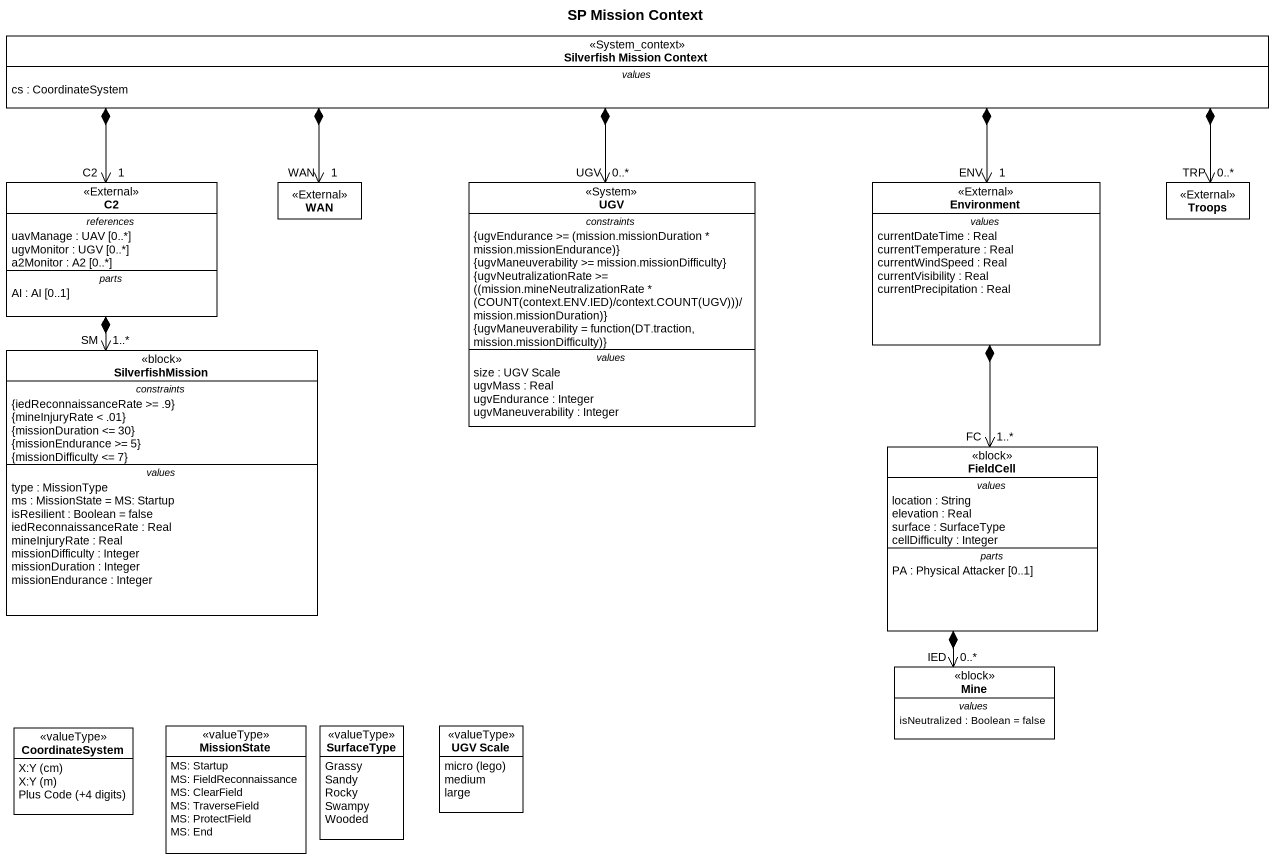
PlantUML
@startuml
title SP Mission Context
hide circle
hide empty members
class "Silverfish Mission Context" as Silverfish_Mission_Context <<System_context>> {
  -- values --
  cs : CoordinateSystem
}
class C2 <<External>> {
  -- references --
  uavManage : UAV [0..*]
  ugvMonitor : UGV [0..*]
  a2Monitor : A2 [0..*]
  -- parts --
  AI : AI [0..1]
}
class WAN <<External>>
class UGV <<System>> {
  -- constraints --
  {field} {ugvEndurance >= (mission.missionDuration * mission.missionEndurance)}
  {ugvManeuverability >= mission.missionDifficulty}
  {field} {ugvNeutralizationRate >= ((mission.mineNeutralizationRate * (COUNT(context.ENV.IED)/context.COUNT(UGV)))/mission.missionDuration)}
  {field} {ugvManeuverability = function(DT.traction, mission.missionDifficulty)}
  -- values --
  size : UGV Scale
  ugvMass : Real
  ugvEndurance : Integer
  ugvManeuverability : Integer
}
class Environment <<External>> {
  -- values --
  currentDateTime : Real
  currentTemperature : Real
  currentWindSpeed : Real
  currentVisibility : Real
  currentPrecipitation : Real
}
class Troops <<External>>
class SilverfishMission <<block>> {
  -- constraints --
  {iedReconnaissanceRate >= .9}
  {mineInjuryRate < .01}
  {missionDuration <= 30}
  {missionEndurance >= 5}
  {missionDifficulty <= 7}
  -- values --
  type : MissionType
  ms : MissionState = MS: Startup
  isResilient : Boolean = false
  iedReconnaissanceRate : Real
  mineInjuryRate : Real
  missionDifficulty : Integer
  missionDuration : Integer
  missionEndurance : Integer
}
class FieldCell <<block>> {
  -- values --
  location : String
  elevation : Real
  surface : SurfaceType
  cellDifficulty : Integer
  -- parts --
  PA : Physical Attacker [0..1]
}
class Mine <<block>> {
  -- values --
  isNeutralized : Boolean = false
}
enum CoordinateSystem <<valueType>> {
  {field} X:Y (cm)
  {field} X:Y (m)
  {field} Plus Code (+4 digits)
}
enum MissionState <<valueType>> {
  MS: Startup
  MS: FieldReconnaissance
  MS: ClearField
  MS: TraverseField
  MS: ProtectField
  MS: End
}
enum SurfaceType <<valueType>> {
  Grassy
  Sandy
  Rocky
  Swampy
  Wooded
}
enum "UGV Scale" as UGV_Scale <<valueType>> {
  {field} micro (lego)
  medium
  large
}
Silverfish_Mission_Context *-left-> "C2\n1" C2
Silverfish_Mission_Context *-left-> "WAN\n1" WAN
Silverfish_Mission_Context *--> "UGV\n0..*" UGV
Silverfish_Mission_Context *-right-> "ENV\n1" Environment
Silverfish_Mission_Context *-right-> "TRP\n0..*" Troops
C2 *--> "SM\n1..*" SilverfishMission
Environment *--> "FC\n1..*" FieldCell
FieldCell *--> "IED\n0..*" Mine
@enduml
